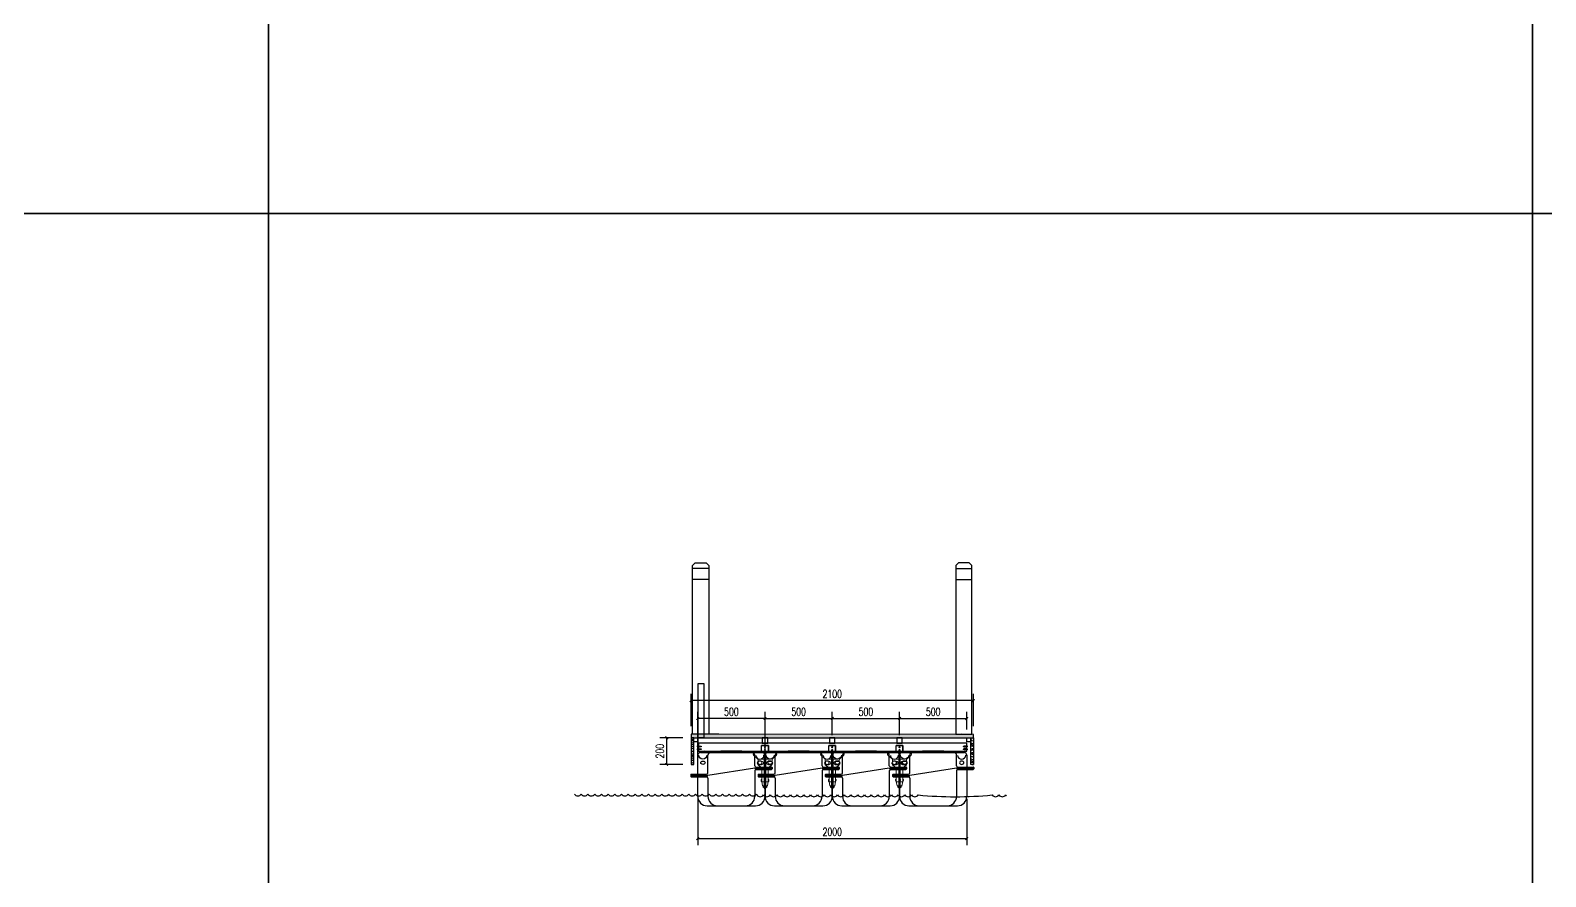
# Model space of a CAD drawing. Header units: millimetres. Extents: x -1822632 to -1305911, y 1206448 to 1536160.
# Drawn here: x -1796792 to -1785528, y 1233734 to 1240021 of the extents above; entities that cross this region are included whole.
import ezdxf

# ---------------------------------------------------------------- set-up
doc = ezdxf.new("R2010")
doc.units = ezdxf.units.MM
doc.header["$LTSCALE"] = 1000
doc.layers.get('0').update_dxf_attribs({"linetype": 'CONTINUOUS'})
doc.layers.get('DEFPOINTS').update_dxf_attribs({"linetype": 'CONTINUOUS'})
for name, color, linetype in [('FT', 252, 'CONTINUOUS'), ('PUB_DIM', 3, 'CONTINUOUS'), ('W- bollard系船栓', 4, 'CONTINUOUS'), ('塑木板', 32, 'CONTINUOUS'), ('木板', 42, 'CONTINUOUS'), ('栏杆', 16, 'CONTINUOUS'), ('短销钉', 253, 'CONTINUOUS'), ('螺栓', 146, 'CONTINUOUS'), ('钢架', 90, 'CONTINUOUS')]:
    doc.layers.add(name, color=color, linetype=linetype)
doc.styles.add('_TCH_DIM_T3', font='SIMPLEX', dxfattribs={"width": 0.705882, "bigfont": 'GBCBIG'})
doc.dimstyles.new('_T&20', dxfattribs={"dimtxt": 59.5, "dimasz": 20, "dimexe": 50, "dimexo": 60, "dimgap": 20, "dimtad": 1, "dimdec": 0, "dimzin": 0, "dimdsep": 46, "dimtxsty": '_TCH_DIM_T3', "dimblk": 'ARCHTICK', "dimcen": 0.09, "dimclrt": 7, "dimazin": 2, "dimtfac": 1, "dimtdec": 0, "dimtix": 1, "dimtmove": 2, "dimatfit": 3, "dimfxl": 1, "dimtolj": 1, "dimtzin": 0, "dimarcsym": 0})

# ---------------------------------------------------------------- blocks, each defined once
blk = doc.blocks.new('blhft')
at = {"layer": 'FT'}
for p, q in [((-250, 234), (-250, 375)), ((-230, 395), (230, 395)), ((-208, 397), (208, 397)), ((-208, 397), (-208, 395)), ((-174, 244), (-174, 375)), ((174, 298), (174, 375)), ((208, 397), (208, 395)), ((250, 375), (250, 288)), ((-302, 226), (-174, 226)), ((-298, 234), (-184, 234)), ((174, 280), (-174, 226)), ((174, 280), (302, 280)), ((174, 260), (174, 70)), ((184, 288), (298, 288)), ((184, 270), (298, 270)), ((250, 270), (250, 70)), ((-298, 216), (-184, 216)), ((-250, 70), (-250, 216)), ((-174, 206), (-174, 70)), ((-180, 0), (180, 0))]:
    blk.add_line(p, q, dxfattribs=at)
at = {"layer": 'FT', "ltscale": 0.5}
for p, q in [((-302, 230), (-302, 220)), ((302, 284), (302, 274))]:
    blk.add_line(p, q, dxfattribs=at)
at = {"layer": 'FT'}
for centre, radius, start, end in [((-230, 375), 20, 90, 180), ((0, -1768), 2175, 84.5043, 95.4957), ((-154, 375), 20, 90, 180), ((154, 375), 20, 0, 90), ((230, 375), 20, 0, 90), ((-184, 244), 10, 270, 0), ((184, 298), 10, 180, 270), ((184, 260), 10, 90, 180), ((298, 274), 4, 270, 0), ((-298, 220), 4, 180, 270), ((-184, 206), 10, 0, 90), ((-180, 70), 70, 180, 270), ((-104, 70), 70, 180, 270), ((104, 70), 70, 270, 0), ((180, 70), 70, 270, 0)]:
    blk.add_arc(centre, radius, start, end, dxfattribs=at)
at = {"layer": 'FT', "ltscale": 0.5}
for centre, start, end in [((-298, 230), 90, 180), ((298, 284), 0, 90)]:
    blk.add_arc(centre, 4, start, end, dxfattribs=at)
at = {"layer": 'FT', "extrusion": (0, 0, -1)}
blk.add_ellipse((-212, 375), major_axis=(-30.4, 0), ratio=0.921809, start_param=3.141593, end_param=6.283185, dxfattribs=at)
at = {"layer": 'FT'}
blk.add_ellipse((212, 375), major_axis=(30.4, 0.1), ratio=0.921809, start_param=3.141593, end_param=6.283185, dxfattribs=at)
blk.add_ellipse((-212, 320), major_axis=(-16, 0), ratio=0.75, dxfattribs=at)
at = {"layer": 'FT', "extrusion": (0, 0, -1)}
blk.add_ellipse((212, 320), major_axis=(16, 0), ratio=0.75, dxfattribs=at)
blk = doc.blocks.new('dxd')
at = {"layer": '短销钉', "lineweight": 13}
for p, q in [((-86, 227), (-56, 200)), ((-79, 244), (79, 244)), ((-78, 244), (-78, 246)), ((-78, 246), (78, 246)), ((86, 227), (56, 200)), ((78, 244), (78, 246)), ((-52, 180), (-52, 193)), ((-49, 153), (-28, 136)), ((-43, 197), (42, 197)), ((-24, 30), (-24, 128)), ((-19, 133), (19, 133)), ((24, 30), (24, 128)), ((49, 153), (28, 136)), ((52, 180), (52, 193)), ((-29, 39), (-29, 45)), ((-26, 48), (-24, 48)), ((-24, 30), (24, 30)), ((-24, 30), (-18, 2)), ((-16, 0), (16, 0)), ((-6, 39), (-6, 44)), ((6, 39), (6, 44)), ((24, 30), (18, 2)), ((26, 48), (24, 48)), ((29, 39), (29, 45))]:
    blk.add_line(p, q, dxfattribs=at)
at = {"layer": '短销钉', "lineweight": 13, "ltscale": 0.1}
for p, q in [((-18, 2), (-18, 0)), ((-18, 0), (-16, 0)), ((16, 0), (18, 0)), ((18, 2), (18, 0))]:
    blk.add_line(p, q, dxfattribs=at)
at = {"layer": '短销钉', "lineweight": 13}
for centre, radius, start, end in [((-79, 234), 10, 90, 228.0009), ((0, -1254), 1503, 87.0435, 92.9565), ((79, 234), 10, 311.9991, 90), ((-44, 170), 13.5, 126.5657, 231), ((-62, 193), 10, 0, 48.0009), ((-35, 154), 31.4, 56.4166, 122.8531), ((-43, 161), 10, 184.1479, 231), ((-34, 186), 31.4, 236.1381, 303.5569), ((-34, 128), 10, 0, 51), ((-25, 170), 13.5, 308.3696, 51.9011), ((25, 170), 13.5, 128.0989, 231.6304), ((35, 155), 31.3, 57.1287, 123.6019), ((34, 186), 31.4, 236.4385, 303.8665), ((34, 128), 10, 129, 180), ((42, 161), 10, 309, 355.8521), ((62, 193), 10, 131.9991, 180), ((44, 170), 13.5, 309, 53.4343), ((-26, 45), 3, 90, 180), ((-16, 2), 2.5, 191.3099, 270), ((-3, 44), 3, 115.3769, 180), ((0, 38), 10, 64.6231, 115.3769), ((3, 44), 3, 0, 64.6231), ((16, 2), 2.5, 270, 348.6901), ((26, 45), 3, 0, 90)]:
    blk.add_arc(centre, radius, start, end, dxfattribs=at)
for centre, major_axis, start_param, end_param in [((-23, 39), (0, -9), 4.712389, 6.115737), ((0, 39), (0, 9), 1.570796, 4.712389)]:
    blk.add_ellipse(centre, major_axis=major_axis, ratio=0.666667, start_param=start_param, end_param=end_param, dxfattribs=at)
at = {"layer": '短销钉', "lineweight": 13, "extrusion": (0, 0, -1)}
blk.add_ellipse((23, 39), major_axis=(0, -9), ratio=0.666667, start_param=4.712389, end_param=6.115737, dxfattribs=at)
blk = doc.blocks.new('*U80')
at = {"color": 5}
for p, q in [((2, -1), (-2, -2)), ((2, -1), (-2, -2)), ((-2, -23), (-2, -1)), ((-2, -1), (2, -1)), ((2, -3), (-2, -4)), ((2, -3), (-2, -4)), ((2, -5), (-2, -6)), ((2, -5), (-2, -6)), ((2, -7), (-2, -8)), ((2, -7), (-2, -8)), ((2, -9), (-2, -10)), ((2, -9), (-2, -10)), ((2, -9), (-2, -10)), ((2, -9), (-2, -10)), ((2, -11), (-2, -12)), ((2, -11), (-2, -12)), ((2, -11), (-2, -12)), ((2, -11), (-2, -12)), ((2, -13), (-2, -14)), ((2, -13), (-2, -14)), ((2, -16), (-2, -17)), ((2, -16), (-2, -17)), ((2, -18), (-2, -19)), ((2, -18), (-2, -19)), ((2, -18), (-2, -19)), ((2, -18), (-2, -19)), ((2, -20), (-2, -21)), ((2, -20), (-2, -21)), ((2, -20), (-2, -21)), ((2, -20), (-2, -21)), ((2, -22), (-2, -23)), ((2, -22), (-2, -23)), ((2, -22), (-2, -23)), ((0, -30), (-2, -23)), ((2, -24), (-2, -25)), ((2, -27), (-1, -27)), ((1, -29), (-1, -29)), ((2, -23), (0, -30)), ((2, -1), (2, -23))]:
    blk.add_line(p, q, dxfattribs=at)
blk.add_lwpolyline([(-3, 0), (-2, -1), (2, -1), (3, 0)], close=True, dxfattribs=at)
blk = doc.blocks.new('*U81')
at = {"color": 5}
for p, q in [((2, -1), (-2, -2)), ((2, -1), (-2, -2)), ((-2, -23), (-2, -1)), ((-2, -1), (2, -1)), ((2, -3), (-2, -4)), ((2, -3), (-2, -4)), ((2, -5), (-2, -6)), ((2, -5), (-2, -6)), ((2, -7), (-2, -8)), ((2, -7), (-2, -8)), ((2, -9), (-2, -10)), ((2, -9), (-2, -10)), ((2, -9), (-2, -10)), ((2, -9), (-2, -10)), ((2, -11), (-2, -12)), ((2, -11), (-2, -12)), ((2, -11), (-2, -12)), ((2, -11), (-2, -12)), ((2, -13), (-2, -14)), ((2, -13), (-2, -14)), ((2, -16), (-2, -17)), ((2, -16), (-2, -17)), ((2, -18), (-2, -19)), ((2, -18), (-2, -19)), ((2, -18), (-2, -19)), ((2, -18), (-2, -19)), ((2, -20), (-2, -21)), ((2, -20), (-2, -21)), ((2, -20), (-2, -21)), ((2, -20), (-2, -21)), ((2, -22), (-2, -23)), ((2, -22), (-2, -23)), ((2, -22), (-2, -23)), ((0, -30), (-2, -23)), ((2, -24), (-2, -25)), ((2, -27), (-1, -27)), ((1, -29), (-1, -29)), ((2, -23), (0, -30)), ((2, -1), (2, -23))]:
    blk.add_line(p, q, dxfattribs=at)
blk.add_lwpolyline([(-3, 0), (-2, -1), (2, -1), (3, 0)], close=True, dxfattribs=at)
blk = doc.blocks.new('短销固定件正视面')
at = {"layer": '塑木板', "color": 156}
blk.add_lwpolyline([(2149439, 351499), (2149442, 351499), (2149489, 351499), (2149489, 351452), (2149489, 351449), (2149439, 351449)], close=True, dxfattribs=at)
at = {"layer": '塑木板', "color": 5}
blk.add_lwpolyline([(2149489, 351449), (2149489, 351499), (2149439, 351499)], dxfattribs=at)
at = {"layer": '螺栓', "color": 156}
blk.add_lwpolyline([(2149458, 351449), (2149458, 351182), (2149470, 351182), (2149470, 351449)], dxfattribs=at)
for points in [[(2149454, 351197), (2149475, 351197), (2149475, 351187), (2149454, 351187)], [(2149455, 351199), (2149473, 351199), (2149473, 351197), (2149455, 351197)], [(2149459, 351197), (2149470, 351197), (2149470, 351187), (2149459, 351187)]]:
    blk.add_lwpolyline(points, close=True, dxfattribs=at)
blk = doc.blocks.new('自攻丝正面')
at = {"layer": '塑木板', "color": 0}
blk.add_lwpolyline([(2150143, 351487), (2150143, 351488), (2150142, 351488), (2150142, 351487), (2150140, 351487), (2150140, 351486), (2150142, 351486), (2150142, 351484), (2150143, 351484), (2150143, 351486), (2150144, 351486), (2150144, 351487)], close=True, dxfattribs=at)
blk.add_circle((2150142, 351486), 3.25, dxfattribs=at)
blk = doc.blocks.new('*U82')
at = {"color": 5}
for p, q in [((2, -1), (-2, -2)), ((2, -1), (-2, -2)), ((-2, -23), (-2, -1)), ((-2, -1), (2, -1)), ((2, -3), (-2, -4)), ((2, -3), (-2, -4)), ((2, -5), (-2, -6)), ((2, -5), (-2, -6)), ((2, -7), (-2, -8)), ((2, -7), (-2, -8)), ((2, -9), (-2, -10)), ((2, -9), (-2, -10)), ((2, -9), (-2, -10)), ((2, -9), (-2, -10)), ((2, -11), (-2, -12)), ((2, -11), (-2, -12)), ((2, -11), (-2, -12)), ((2, -11), (-2, -12)), ((2, -13), (-2, -14)), ((2, -13), (-2, -14)), ((2, -16), (-2, -17)), ((2, -16), (-2, -17)), ((2, -18), (-2, -19)), ((2, -18), (-2, -19)), ((2, -18), (-2, -19)), ((2, -18), (-2, -19)), ((2, -20), (-2, -21)), ((2, -20), (-2, -21)), ((2, -20), (-2, -21)), ((2, -20), (-2, -21)), ((2, -22), (-2, -23)), ((2, -22), (-2, -23)), ((2, -22), (-2, -23)), ((0, -30), (-2, -23)), ((2, -24), (-2, -25)), ((2, -27), (-1, -27)), ((1, -29), (-1, -29)), ((2, -23), (0, -30)), ((2, -1), (2, -23))]:
    blk.add_line(p, q, dxfattribs=at)
blk.add_lwpolyline([(-3, 0), (-2, -1), (2, -1), (3, 0)], close=True, dxfattribs=at)
blk = doc.blocks.new('*U83')
at = {"color": 5}
for p, q in [((2, -1), (-2, -2)), ((2, -1), (-2, -2)), ((-2, -23), (-2, -1)), ((-2, -1), (2, -1)), ((2, -3), (-2, -4)), ((2, -3), (-2, -4)), ((2, -5), (-2, -6)), ((2, -5), (-2, -6)), ((2, -7), (-2, -8)), ((2, -7), (-2, -8)), ((2, -9), (-2, -10)), ((2, -9), (-2, -10)), ((2, -9), (-2, -10)), ((2, -9), (-2, -10)), ((2, -11), (-2, -12)), ((2, -11), (-2, -12)), ((2, -11), (-2, -12)), ((2, -11), (-2, -12)), ((2, -13), (-2, -14)), ((2, -13), (-2, -14)), ((2, -16), (-2, -17)), ((2, -16), (-2, -17)), ((2, -18), (-2, -19)), ((2, -18), (-2, -19)), ((2, -18), (-2, -19)), ((2, -18), (-2, -19)), ((2, -20), (-2, -21)), ((2, -20), (-2, -21)), ((2, -20), (-2, -21)), ((2, -20), (-2, -21)), ((2, -22), (-2, -23)), ((2, -22), (-2, -23)), ((2, -22), (-2, -23)), ((0, -30), (-2, -23)), ((2, -24), (-2, -25)), ((2, -27), (-1, -27)), ((1, -29), (-1, -29)), ((2, -23), (0, -30)), ((2, -1), (2, -23))]:
    blk.add_line(p, q, dxfattribs=at)
blk.add_lwpolyline([(-3, 0), (-2, -1), (2, -1), (3, 0)], close=True, dxfattribs=at)
blk = doc.blocks.new('_ARCHTICK')
at = {"color": 0, "linetype": 'ByBlock', "const_width": 0.4}
blk.add_lwpolyline([(-0.5, -0.5), (0.5, 0.5)], dxfattribs=at)
blk = doc.blocks.new('*D84')
at = {"layer": 'DEFPOINTS', "color": 0, "transparency": 16777216}
for p in [(-1790831, 1234909), (-1791331, 1234766), (-1790831, 1234766)]:
    blk.add_point(p, dxfattribs=at)
at = {"layer": 'PUB_DIM', "color": 0, "lineweight": -2, "transparency": 16777216}
for p, q in [((-1791331, 1234826), (-1791331, 1234959)), ((-1791331, 1234909), (-1790831, 1234909)), ((-1790831, 1234826), (-1790831, 1234959))]:
    blk.add_line(p, q, dxfattribs=at)
at = {"layer": 'PUB_DIM', "color": 0, "lineweight": -2, "transparency": 16777216, "xscale": 20, "yscale": 20, "zscale": 20, "rotation": 180}
blk.add_blockref('_ARCHTICK', (-1791331, 1234909), dxfattribs=at)
at = {"layer": 'PUB_DIM', "color": 0, "lineweight": -2, "transparency": 16777216, "xscale": 20, "yscale": 20, "zscale": 20}
blk.add_blockref('_ARCHTICK', (-1790831, 1234909), dxfattribs=at)
at = {"layer": 'PUB_DIM', "color": 7, "transparency": 16777216, "insert": (-1791081, 1234959), "char_height": 59.5, "attachment_point": 5, "style": '_TCH_DIM_T3'}
blk.add_mtext('\\A1;500', dxfattribs=at)
blk = doc.blocks.new('*D85')
at = {"layer": 'DEFPOINTS', "color": 0, "transparency": 16777216}
for p in [(-1790331, 1234909), (-1790831, 1234766), (-1790331, 1234766)]:
    blk.add_point(p, dxfattribs=at)
at = {"layer": 'PUB_DIM', "color": 0, "lineweight": -2, "transparency": 16777216}
for p, q in [((-1790831, 1234826), (-1790831, 1234959)), ((-1790831, 1234909), (-1790331, 1234909)), ((-1790331, 1234826), (-1790331, 1234959))]:
    blk.add_line(p, q, dxfattribs=at)
at = {"layer": 'PUB_DIM', "color": 0, "lineweight": -2, "transparency": 16777216, "xscale": 20, "yscale": 20, "zscale": 20, "rotation": 180}
blk.add_blockref('_ARCHTICK', (-1790831, 1234909), dxfattribs=at)
at = {"layer": 'PUB_DIM', "color": 0, "lineweight": -2, "transparency": 16777216, "xscale": 20, "yscale": 20, "zscale": 20}
blk.add_blockref('_ARCHTICK', (-1790331, 1234909), dxfattribs=at)
at = {"layer": 'PUB_DIM', "color": 7, "transparency": 16777216, "insert": (-1790581, 1234959), "char_height": 59.5, "attachment_point": 5, "style": '_TCH_DIM_T3'}
blk.add_mtext('\\A1;500', dxfattribs=at)
blk = doc.blocks.new('*D86')
at = {"layer": 'DEFPOINTS', "color": 0, "transparency": 16777216}
for p in [(-1789831, 1234909), (-1790331, 1234766), (-1789831, 1234766)]:
    blk.add_point(p, dxfattribs=at)
at = {"layer": 'PUB_DIM', "color": 0, "lineweight": -2, "transparency": 16777216}
for p, q in [((-1790331, 1234826), (-1790331, 1234959)), ((-1790331, 1234909), (-1789831, 1234909)), ((-1789831, 1234826), (-1789831, 1234959))]:
    blk.add_line(p, q, dxfattribs=at)
at = {"layer": 'PUB_DIM', "color": 0, "lineweight": -2, "transparency": 16777216, "xscale": 20, "yscale": 20, "zscale": 20, "rotation": 180}
blk.add_blockref('_ARCHTICK', (-1790331, 1234909), dxfattribs=at)
at = {"layer": 'PUB_DIM', "color": 0, "lineweight": -2, "transparency": 16777216, "xscale": 20, "yscale": 20, "zscale": 20}
blk.add_blockref('_ARCHTICK', (-1789831, 1234909), dxfattribs=at)
at = {"layer": 'PUB_DIM', "color": 7, "transparency": 16777216, "insert": (-1790081, 1234959), "char_height": 59.5, "attachment_point": 5, "style": '_TCH_DIM_T3'}
blk.add_mtext('\\A1;500', dxfattribs=at)
blk = doc.blocks.new('*D87')
at = {"layer": 'DEFPOINTS', "color": 0, "transparency": 16777216}
for p in [(-1791831, 1234371), (-1789831, 1234371), (-1789831, 1234017)]:
    blk.add_point(p, dxfattribs=at)
at = {"layer": 'PUB_DIM', "color": 0, "lineweight": -2, "transparency": 16777216}
for p, q in [((-1791831, 1234311), (-1791831, 1233967)), ((-1789831, 1234311), (-1789831, 1233967)), ((-1791831, 1234017), (-1789831, 1234017))]:
    blk.add_line(p, q, dxfattribs=at)
at = {"layer": 'PUB_DIM', "color": 0, "lineweight": -2, "transparency": 16777216, "xscale": 20, "yscale": 20, "zscale": 20, "rotation": 180}
blk.add_blockref('_ARCHTICK', (-1791831, 1234017), dxfattribs=at)
at = {"layer": 'PUB_DIM', "color": 0, "lineweight": -2, "transparency": 16777216, "xscale": 20, "yscale": 20, "zscale": 20}
blk.add_blockref('_ARCHTICK', (-1789831, 1234017), dxfattribs=at)
at = {"layer": 'PUB_DIM', "color": 7, "transparency": 16777216, "insert": (-1790831, 1234067), "char_height": 59.5, "attachment_point": 5, "style": '_TCH_DIM_T3'}
blk.add_mtext('\\A1;2000', dxfattribs=at)
blk = doc.blocks.new('*D90')
at = {"layer": 'DEFPOINTS', "color": 0, "transparency": 16777216}
for p in [(-1791881, 1235042), (-1791881, 1234791), (-1789781, 1234791)]:
    blk.add_point(p, dxfattribs=at)
at = {"layer": 'PUB_DIM', "color": 0, "lineweight": -2, "transparency": 16777216}
for p, q in [((-1791881, 1234851), (-1791881, 1235092)), ((-1789781, 1234851), (-1789781, 1235092)), ((-1789781, 1235042), (-1791881, 1235042))]:
    blk.add_line(p, q, dxfattribs=at)
at = {"layer": 'PUB_DIM', "color": 0, "lineweight": -2, "transparency": 16777216, "xscale": 20, "yscale": 20, "zscale": 20, "rotation": 180}
blk.add_blockref('_ARCHTICK', (-1791881, 1235042), dxfattribs=at)
at = {"layer": 'PUB_DIM', "color": 0, "lineweight": -2, "transparency": 16777216, "xscale": 20, "yscale": 20, "zscale": 20}
blk.add_blockref('_ARCHTICK', (-1789781, 1235042), dxfattribs=at)
at = {"layer": 'PUB_DIM', "color": 7, "transparency": 16777216, "insert": (-1790831, 1235092), "char_height": 59.5, "attachment_point": 5, "style": '_TCH_DIM_T3'}
blk.add_mtext('\\A1;2100', dxfattribs=at)
blk = doc.blocks.new('*D88')
at = {"layer": 'DEFPOINTS', "color": 0, "transparency": 16777216}
for p in [(-1790331, 1234909), (-1790831, 1234726), (-1790331, 1234726)]:
    blk.add_point(p, dxfattribs=at)
at = {"layer": 'PUB_DIM', "color": 0, "lineweight": -2, "transparency": 16777216}
for p, q in [((-1790831, 1234786), (-1790831, 1234959)), ((-1790831, 1234909), (-1790331, 1234909)), ((-1790331, 1234786), (-1790331, 1234959))]:
    blk.add_line(p, q, dxfattribs=at)
at = {"layer": 'PUB_DIM', "color": 0, "lineweight": -2, "transparency": 16777216, "xscale": 20, "yscale": 20, "zscale": 20, "rotation": 180}
blk.add_blockref('_ARCHTICK', (-1790831, 1234909), dxfattribs=at)
at = {"layer": 'PUB_DIM', "color": 0, "lineweight": -2, "transparency": 16777216, "xscale": 20, "yscale": 20, "zscale": 20}
blk.add_blockref('_ARCHTICK', (-1790331, 1234909), dxfattribs=at)
at = {"layer": 'PUB_DIM', "color": 7, "transparency": 16777216, "insert": (-1790581, 1234959), "char_height": 59.5, "attachment_point": 5, "style": '_TCH_DIM_T3'}
blk.add_mtext('\\A1;500', dxfattribs=at)
blk = doc.blocks.new('*D89')
at = {"layer": 'DEFPOINTS', "color": 0, "transparency": 16777216}
for p in [(-1791831, 1234909), (-1791831, 1234331), (-1791331, 1234329)]:
    blk.add_point(p, dxfattribs=at)
at = {"layer": 'PUB_DIM', "color": 0, "lineweight": -2, "transparency": 16777216}
for p, q in [((-1791831, 1234391), (-1791831, 1234959)), ((-1791331, 1234909), (-1791831, 1234909)), ((-1791331, 1234389), (-1791331, 1234959))]:
    blk.add_line(p, q, dxfattribs=at)
at = {"layer": 'PUB_DIM', "color": 0, "lineweight": -2, "transparency": 16777216, "xscale": 20, "yscale": 20, "zscale": 20, "rotation": 180}
blk.add_blockref('_ARCHTICK', (-1791831, 1234909), dxfattribs=at)
at = {"layer": 'PUB_DIM', "color": 0, "lineweight": -2, "transparency": 16777216, "xscale": 20, "yscale": 20, "zscale": 20}
blk.add_blockref('_ARCHTICK', (-1791331, 1234909), dxfattribs=at)
at = {"layer": 'PUB_DIM', "color": 7, "transparency": 16777216, "insert": (-1791581, 1234959), "char_height": 59.5, "attachment_point": 5, "style": '_TCH_DIM_T3'}
blk.add_mtext('\\A1;500', dxfattribs=at)
blk = doc.blocks.new('*D91')
at = {"layer": 'DEFPOINTS', "color": 0, "transparency": 16777216}
for p in [(-1792062, 1234766), (-1791881, 1234766), (-1791881, 1234567)]:
    blk.add_point(p, dxfattribs=at)
at = {"layer": 'PUB_DIM', "color": 0, "lineweight": -2, "transparency": 16777216}
for p, q in [((-1791941, 1234766), (-1792112, 1234766)), ((-1792062, 1234567), (-1792062, 1234766)), ((-1791941, 1234567), (-1792112, 1234567))]:
    blk.add_line(p, q, dxfattribs=at)
at = {"layer": 'PUB_DIM', "color": 0, "lineweight": -2, "transparency": 16777216, "xscale": 20, "yscale": 20, "zscale": 20}
for p, rotation in [((-1792062, 1234766), 90), ((-1792062, 1234567), 270)]:
    blk.add_blockref('_ARCHTICK', p, dxfattribs=dict(at, rotation=rotation))
at = {"layer": 'PUB_DIM', "color": 7, "transparency": 16777216, "insert": (-1792112, 1234666), "char_height": 59.5, "attachment_point": 5, "rotation": 90, "style": '_TCH_DIM_T3'}
blk.add_mtext('\\A1;200', dxfattribs=at)

msp = doc.modelspace()

# ---------------------------------------------------------------- hatches: boundary and pattern name
at = {"layer": '塑木板'}
h = msp.add_hatch(color=5, dxfattribs=at)
h.dxf.hatch_style = 1
h.paths.add_polyline_path([(-1791334.269, 1234695.413, 1), (-1791327.769, 1234695.413, 1)])
h.paths.add_polyline_path([(-1791328.73, 1234695.913), (-1791328.73, 1234694.913), (-1791330.519, 1234694.913), (-1791330.519, 1234693.124), (-1791331.519, 1234693.124), (-1791331.519, 1234694.913), (-1791333.309, 1234694.913), (-1791333.309, 1234695.913), (-1791331.519, 1234695.913), (-1791331.519, 1234697.702), (-1791330.519, 1234697.702), (-1791330.519, 1234695.913)], flags=16)
h = msp.add_hatch(color=5, dxfattribs=at)
h.dxf.hatch_style = 1
h.paths.add_polyline_path([(-1791328.73, 1234675.091), (-1791330.519, 1234675.091), (-1791330.519, 1234676.881), (-1791331.519, 1234676.881), (-1791331.519, 1234675.091), (-1791333.309, 1234675.091), (-1791333.309, 1234674.091), (-1791331.519, 1234674.091), (-1791331.519, 1234672.302), (-1791330.519, 1234672.302), (-1791330.519, 1234674.091), (-1791328.73, 1234674.091)], flags=16)
h.paths.add_polyline_path([(-1791334.269, 1234674.591, 1), (-1791327.769, 1234674.591, 1)])
h = msp.add_hatch(color=5, dxfattribs=at)
h.dxf.hatch_style = 1
h.paths.add_polyline_path([(-1790834.269, 1234695.413, 1), (-1790827.769, 1234695.413, 1)])
h.paths.add_polyline_path([(-1790828.73, 1234695.913), (-1790828.73, 1234694.913), (-1790830.519, 1234694.913), (-1790830.519, 1234693.124), (-1790831.519, 1234693.124), (-1790831.519, 1234694.913), (-1790833.309, 1234694.913), (-1790833.309, 1234695.913), (-1790831.519, 1234695.913), (-1790831.519, 1234697.702), (-1790830.519, 1234697.702), (-1790830.519, 1234695.913)], flags=16)
h = msp.add_hatch(color=5, dxfattribs=at)
h.dxf.hatch_style = 1
h.paths.add_polyline_path([(-1790828.73, 1234675.091), (-1790830.519, 1234675.091), (-1790830.519, 1234676.881), (-1790831.519, 1234676.881), (-1790831.519, 1234675.091), (-1790833.309, 1234675.091), (-1790833.309, 1234674.091), (-1790831.519, 1234674.091), (-1790831.519, 1234672.302), (-1790830.519, 1234672.302), (-1790830.519, 1234674.091), (-1790828.73, 1234674.091)], flags=16)
h.paths.add_polyline_path([(-1790834.269, 1234674.591, 1), (-1790827.769, 1234674.591, 1)])
h = msp.add_hatch(color=5, dxfattribs=at)
h.dxf.hatch_style = 1
h.paths.add_polyline_path([(-1790334.269, 1234695.413, 1), (-1790327.769, 1234695.413, 1)])
h.paths.add_polyline_path([(-1790328.73, 1234695.913), (-1790328.73, 1234694.913), (-1790330.519, 1234694.913), (-1790330.519, 1234693.124), (-1790331.519, 1234693.124), (-1790331.519, 1234694.913), (-1790333.309, 1234694.913), (-1790333.309, 1234695.913), (-1790331.519, 1234695.913), (-1790331.519, 1234697.702), (-1790330.519, 1234697.702), (-1790330.519, 1234695.913)], flags=16)
h = msp.add_hatch(color=5, dxfattribs=at)
h.dxf.hatch_style = 1
h.paths.add_polyline_path([(-1790328.73, 1234675.091), (-1790330.519, 1234675.091), (-1790330.519, 1234676.881), (-1790331.519, 1234676.881), (-1790331.519, 1234675.091), (-1790333.309, 1234675.091), (-1790333.309, 1234674.091), (-1790331.519, 1234674.091), (-1790331.519, 1234672.302), (-1790330.519, 1234672.302), (-1790330.519, 1234674.091), (-1790328.73, 1234674.091)], flags=16)
h.paths.add_polyline_path([(-1790334.269, 1234674.591, 1), (-1790327.769, 1234674.591, 1)])
at = {"layer": '木板'}
h = msp.add_hatch(dxfattribs=at)
h.set_pattern_fill('木纹01', color=256, scale=30)
h.set_pattern_definition([(0, (-3916169.79, 698020.37), (120, 120), [6, -114]), (0, (-3916253.79, 698032.37), (120, 120), [12, -108]), (0, (-3916175.79, 698038.37), (120, 120), [6, -114]), (0, (-3916247.79, 698050.37), (120, 120), [6, -114]), (0, (-3916175.79, 698056.37), (120, 120), [6, -114]), (0, (-3916241.79, 698062.37), (120, 120), [6, -114]), (0, (-3916175.79, 698068.37), (120, 120), [6, -114]), (0, (-3916241.79, 698080.37), (120, 120), [6, -66, 6, -42]), (0, (-3916241.79, 698092.37), (120, 120), [12, -60, 6, -42]), (0, (-3916247.79, 698110.37), (120, 120), [6, -18, 6, -48, 6, -36]), (0, (-3916253.79, 698122.37), (120, 120), [6, -24, 12, -78]), (0, (-3916175.79, 698128.37), (120, 120), [6, -114]), (0, (-3916253.79, 698134.37), (120, 120), [6, -30, 6, -78]), (45, (-3916265.79, 698020.37), (1e-14, 120), [16.97052, -152.7351074]), (45, (-3916163.79, 698020.37), (1e-14, 120), [33.941124, -135.7645034]), (45, (-3916163.79, 698080.37), (1e-14, 120), [8.4852, -161.2204274]), (45, (-3916265.79, 698092.37), (1e-14, 120), [25.45584, -144.2497874]), (45, (-3916163.79, 698092.37), (1e-14, 120), [42.426408, -127.2792194]), (45, (-3916163.79, 698110.37), (1e-14, 120), [25.45584, -144.2497874]), (315, (-3916187.79, 698122.37), (120, -3e-14), [8.4852, -161.2204274]), (315, (-3916229.79, 698026.37), (120, -3e-14), [16.97052, -152.7351074]), (315, (-3916223.79, 698074.37), (120, -3e-14), [16.97052, -152.7351074]), (315, (-3916187.79, 698050.37), (120, -3e-14), [16.97052, -152.7351074]), (315, (-3916193.79, 698098.37), (120, -3e-14), [16.97052, -152.7351074]), (315, (-3916187.79, 698110.37), (120, -3e-14), [25.45584, -144.2497874]), (315, (-3916217.79, 698038.37), (120, -3e-14), [25.45584, -144.2497874]), (315, (-3916199.79, 698044.37), (120, -3e-14), [25.45584, -144.2497874]), (315, (-3916217.79, 698086.37), (120, -3e-14), [25.45584, -144.2497874]), (315, (-3916205.79, 698092.37), (120, -3e-14), [25.45584, -144.2497874]), (26.5650512, (-3916259.79, 698044.37), (120, 5e-08), [13.416407, -254.9117496]), (26.5650512, (-3916169.79, 698038.37), (120, 5e-08), [53.665632, -214.662525]), (26.5650512, (-3916169.79, 698056.37), (120, 5e-08), [53.665632, -214.662525]), (26.5650512, (-3916169.79, 698068.37), (120, 5e-08), [53.66568, -80.4, 26.8332, -107.4292772]), (26.5650512, (-3916157.79, 698086.37), (120, 5e-08), [13.416407, -254.9117496]), (26.5650512, (-3916265.79, 698128.37), (120, 5e-08), [13.416407, -254.9117496]), (26.5650512, (-3916169.79, 698128.37), (120, 5e-08), [26.832816, -241.495341]), (333.4349488, (-3916199.79, 698020.37), (120, -5e-08), [26.832816, -241.495341]), (333.4349488, (-3916241.79, 698050.37), (120, -5e-08), [26.832816, -241.495341]), (333.4349488, (-3916241.79, 698032.37), (120, -5e-08), [13.416407, -254.911341]), (333.4349488, (-3916235.79, 698062.37), (120, -5e-08), [40.249224, -228.078933]), (333.4349488, (-3916211.79, 698062.37), (120, -5e-08), [26.832816, -241.495341]), (333.4349488, (-3916199.79, 698068.37), (120, -5e-08), [26.832816, -241.495341]), (333.4349488, (-3916235.79, 698080.37), (120, -5e-08), [13.416407, -254.911341]), (333.4349488, (-3916229.79, 698092.37), (120, -5e-08), [13.416407, -254.911341]), (333.4349488, (-3916181.79, 698116.37), (120, -5e-08), [13.416407, -254.911341]), (333.4349488, (-3916187.79, 698074.37), (120, -5e-08), [13.416407, -254.911341]), (333.4349488, (-3916241.79, 698110.37), (120, -5e-08), [40.249224, -228.078933]), (333.4349488, (-3916247.79, 698122.37), (120, -5e-08), [26.832816, -241.495341]), (333.4349488, (-3916181.79, 698086.37), (120, -5e-08), [13.416, -120.744, 13.416, -120.7521572]), (333.4349488, (-3916217.79, 698110.37), (120, -5e-08), [26.832816, -241.495341]), (333.4349488, (-3916211.79, 698122.37), (120, -5e-08), [26.832816, -241.495341]), (333.4349488, (-3916247.79, 698134.37), (120, -5e-08), [26.832816, -241.495341]), (333.4349488, (-3916211.79, 698134.37), (120, -5e-08), [26.832816, -241.495341])])
h.paths.add_polyline_path([(-1791860.941, 1234766.5), (-1791880.941, 1234766.5), (-1791880.941, 1234566.5), (-1791860.941, 1234566.5)])
h = msp.add_hatch(dxfattribs=at)
h.set_pattern_fill('木纹01', color=256, scale=30)
h.set_pattern_definition([(0, (-3917072.68, 698015.15), (120, 120), [6, -114]), (0, (-3917156.68, 698027.15), (120, 120), [12, -108]), (0, (-3917078.68, 698033.15), (120, 120), [6, -114]), (0, (-3917150.68, 698045.15), (120, 120), [6, -114]), (0, (-3917078.68, 698051.15), (120, 120), [6, -114]), (0, (-3917144.68, 698057.15), (120, 120), [6, -114]), (0, (-3917078.68, 698063.15), (120, 120), [6, -114]), (0, (-3917144.68, 698075.15), (120, 120), [6, -66, 6, -42]), (0, (-3917144.68, 698087.15), (120, 120), [12, -60, 6, -42]), (0, (-3917150.68, 698105.15), (120, 120), [6, -18, 6, -48, 6, -36]), (0, (-3917156.68, 698117.15), (120, 120), [6, -24, 12, -78]), (0, (-3917078.68, 698123.15), (120, 120), [6, -114]), (0, (-3917156.68, 698129.15), (120, 120), [6, -30, 6, -78]), (45, (-3917168.68, 698015.15), (1e-14, 120), [16.97052, -152.7351074]), (45, (-3917066.68, 698015.15), (1e-14, 120), [33.941124, -135.7645034]), (45, (-3917066.68, 698075.15), (1e-14, 120), [8.4852, -161.2204274]), (45, (-3917168.68, 698087.15), (1e-14, 120), [25.45584, -144.2497874]), (45, (-3917066.68, 698087.15), (1e-14, 120), [42.426408, -127.2792194]), (45, (-3917066.68, 698105.15), (1e-14, 120), [25.45584, -144.2497874]), (315, (-3917090.68, 698117.15), (120, -3e-14), [8.4852, -161.2204274]), (315, (-3917132.68, 698021.15), (120, -3e-14), [16.97052, -152.7351074]), (315, (-3917126.68, 698069.15), (120, -3e-14), [16.97052, -152.7351074]), (315, (-3917090.68, 698045.15), (120, -3e-14), [16.97052, -152.7351074]), (315, (-3917096.68, 698093.15), (120, -3e-14), [16.97052, -152.7351074]), (315, (-3917090.68, 698105.15), (120, -3e-14), [25.45584, -144.2497874]), (315, (-3917120.68, 698033.15), (120, -3e-14), [25.45584, -144.2497874]), (315, (-3917102.68, 698039.15), (120, -3e-14), [25.45584, -144.2497874]), (315, (-3917120.68, 698081.15), (120, -3e-14), [25.45584, -144.2497874]), (315, (-3917108.68, 698087.15), (120, -3e-14), [25.45584, -144.2497874]), (26.5650512, (-3917162.684, 698039.153), (120, 5e-08), [13.416407, -254.9117496]), (26.5650512, (-3917072.684, 698033.153), (120, 5e-08), [53.665632, -214.662525]), (26.5650512, (-3917072.684, 698051.153), (120, 5e-08), [53.665632, -214.662525]), (26.5650512, (-3917072.684, 698063.153), (120, 5e-08), [53.66568, -80.4, 26.8332, -107.4292772]), (26.5650512, (-3917060.684, 698081.153), (120, 5e-08), [13.416407, -254.9117496]), (26.5650512, (-3917168.684, 698123.153), (120, 5e-08), [13.416407, -254.9117496]), (26.5650512, (-3917072.684, 698123.153), (120, 5e-08), [26.832816, -241.495341]), (333.4349488, (-3917102.684, 698015.153), (120, -5e-08), [26.832816, -241.495341]), (333.4349488, (-3917144.684, 698045.153), (120, -5e-08), [26.832816, -241.495341]), (333.4349488, (-3917144.684, 698027.153), (120, -5e-08), [13.416407, -254.911341]), (333.4349488, (-3917138.684, 698057.153), (120, -5e-08), [40.249224, -228.078933]), (333.4349488, (-3917114.684, 698057.153), (120, -5e-08), [26.832816, -241.495341]), (333.4349488, (-3917102.684, 698063.153), (120, -5e-08), [26.832816, -241.495341]), (333.4349488, (-3917138.684, 698075.153), (120, -5e-08), [13.416407, -254.911341]), (333.4349488, (-3917132.684, 698087.153), (120, -5e-08), [13.416407, -254.911341]), (333.4349488, (-3917084.684, 698111.153), (120, -5e-08), [13.416407, -254.911341]), (333.4349488, (-3917090.684, 698069.153), (120, -5e-08), [13.416407, -254.911341]), (333.4349488, (-3917144.684, 698105.153), (120, -5e-08), [40.249224, -228.078933]), (333.4349488, (-3917150.684, 698117.153), (120, -5e-08), [26.832816, -241.495341]), (333.4349488, (-3917084.684, 698081.153), (120, -5e-08), [13.416, -120.744, 13.416, -120.7521572]), (333.4349488, (-3917120.684, 698105.153), (120, -5e-08), [26.832816, -241.495341]), (333.4349488, (-3917114.684, 698117.153), (120, -5e-08), [26.832816, -241.495341]), (333.4349488, (-3917150.684, 698129.153), (120, -5e-08), [26.832816, -241.495341]), (333.4349488, (-3917114.684, 698129.153), (120, -5e-08), [26.832816, -241.495341])])
h.paths.add_polyline_path([(-1789986.671, 1234791.299), (-1789986.671, 1234766.293), (-1789780.935, 1234766.29), (-1789780.935, 1234791.297)])
h.paths.add_polyline_path([(-1791794.935, 1234791.423), (-1791794.935, 1234766.423), (-1789986.671, 1234766.297), (-1789986.671, 1234791.297)])
h.paths.add_polyline_path([(-1791794.935, 1234766.427), (-1791794.935, 1234791.427), (-1791880.935, 1234791.43), (-1791880.935, 1234766.43)])
h = msp.add_hatch(dxfattribs=at)
h.set_pattern_fill('木纹01', color=256, scale=30)
h.set_pattern_definition([(0, (-3918159.78, 697975.16), (120, 120), [6, -114]), (0, (-3918243.78, 697987.16), (120, 120), [12, -108]), (0, (-3918165.78, 697993.16), (120, 120), [6, -114]), (0, (-3918237.78, 698005.16), (120, 120), [6, -114]), (0, (-3918165.78, 698011.16), (120, 120), [6, -114]), (0, (-3918231.78, 698017.16), (120, 120), [6, -114]), (0, (-3918165.78, 698023.16), (120, 120), [6, -114]), (0, (-3918231.78, 698035.16), (120, 120), [6, -66, 6, -42]), (0, (-3918231.78, 698047.16), (120, 120), [12, -60, 6, -42]), (0, (-3918237.78, 698065.16), (120, 120), [6, -18, 6, -48, 6, -36]), (0, (-3918243.78, 698077.16), (120, 120), [6, -24, 12, -78]), (0, (-3918165.78, 698083.16), (120, 120), [6, -114]), (0, (-3918243.78, 698089.16), (120, 120), [6, -30, 6, -78]), (45, (-3918255.78, 697975.16), (1e-14, 120), [16.97052, -152.7351074]), (45, (-3918153.78, 697975.16), (1e-14, 120), [33.941124, -135.7645034]), (45, (-3918153.78, 698035.16), (1e-14, 120), [8.4852, -161.2204274]), (45, (-3918255.78, 698047.16), (1e-14, 120), [25.45584, -144.2497874]), (45, (-3918153.78, 698047.16), (1e-14, 120), [42.426408, -127.2792194]), (45, (-3918153.78, 698065.16), (1e-14, 120), [25.45584, -144.2497874]), (315, (-3918177.78, 698077.16), (120, -3e-14), [8.4852, -161.2204274]), (315, (-3918219.78, 697981.16), (120, -3e-14), [16.97052, -152.7351074]), (315, (-3918213.78, 698029.16), (120, -3e-14), [16.97052, -152.7351074]), (315, (-3918177.78, 698005.16), (120, -3e-14), [16.97052, -152.7351074]), (315, (-3918183.78, 698053.16), (120, -3e-14), [16.97052, -152.7351074]), (315, (-3918177.78, 698065.16), (120, -3e-14), [25.45584, -144.2497874]), (315, (-3918207.78, 697993.16), (120, -3e-14), [25.45584, -144.2497874]), (315, (-3918189.78, 697999.16), (120, -3e-14), [25.45584, -144.2497874]), (315, (-3918207.78, 698041.16), (120, -3e-14), [25.45584, -144.2497874]), (315, (-3918195.78, 698047.16), (120, -3e-14), [25.45584, -144.2497874]), (26.5650512, (-3918249.784, 697999.156), (120, 5e-08), [13.416407, -254.9117496]), (26.5650512, (-3918159.784, 697993.156), (120, 5e-08), [53.665632, -214.662525]), (26.5650512, (-3918159.784, 698011.156), (120, 5e-08), [53.665632, -214.662525]), (26.5650512, (-3918159.784, 698023.156), (120, 5e-08), [53.66568, -80.4, 26.8332, -107.4292772]), (26.5650512, (-3918147.784, 698041.156), (120, 5e-08), [13.416407, -254.9117496]), (26.5650512, (-3918255.784, 698083.156), (120, 5e-08), [13.416407, -254.9117496]), (26.5650512, (-3918159.784, 698083.156), (120, 5e-08), [26.832816, -241.495341]), (333.4349488, (-3918189.784, 697975.156), (120, -5e-08), [26.832816, -241.495341]), (333.4349488, (-3918231.784, 698005.156), (120, -5e-08), [26.832816, -241.495341]), (333.4349488, (-3918231.784, 697987.156), (120, -5e-08), [13.416407, -254.911341]), (333.4349488, (-3918225.784, 698017.156), (120, -5e-08), [40.249224, -228.078933]), (333.4349488, (-3918201.784, 698017.156), (120, -5e-08), [26.832816, -241.495341]), (333.4349488, (-3918189.784, 698023.156), (120, -5e-08), [26.832816, -241.495341]), (333.4349488, (-3918225.784, 698035.156), (120, -5e-08), [13.416407, -254.911341]), (333.4349488, (-3918219.784, 698047.156), (120, -5e-08), [13.416407, -254.911341]), (333.4349488, (-3918171.784, 698071.156), (120, -5e-08), [13.416407, -254.911341]), (333.4349488, (-3918177.784, 698029.156), (120, -5e-08), [13.416407, -254.911341]), (333.4349488, (-3918231.784, 698065.156), (120, -5e-08), [40.249224, -228.078933]), (333.4349488, (-3918237.784, 698077.156), (120, -5e-08), [26.832816, -241.495341]), (333.4349488, (-3918171.784, 698041.156), (120, -5e-08), [13.416, -120.744, 13.416, -120.7521572]), (333.4349488, (-3918207.784, 698065.156), (120, -5e-08), [26.832816, -241.495341]), (333.4349488, (-3918201.784, 698077.156), (120, -5e-08), [26.832816, -241.495341]), (333.4349488, (-3918237.784, 698089.156), (120, -5e-08), [26.832816, -241.495341]), (333.4349488, (-3918201.784, 698089.156), (120, -5e-08), [26.832816, -241.495341])])
h.paths.add_polyline_path([(-1789800.935, 1234766.291), (-1789780.935, 1234766.291), (-1789780.935, 1234566.291), (-1789800.935, 1234566.291)])

# ---------------------------------------------------------------- linework, layer by layer
at = {"color": 4}
for points in [[(-1792747.179, 1234346.56, 0.52056705), (-1792697.179, 1234346.56, 0.52056705), (-1792647.179, 1234346.56, 0.52056705), (-1792597.179, 1234346.56, 0.52056705), (-1792547.179, 1234346.56, 0.52056705), (-1792497.179, 1234346.56, 0.52056705), (-1792447.179, 1234346.56, 0.52056705), (-1792397.179, 1234346.56, 0.52056705), (-1792347.179, 1234346.56, 0.52056705), (-1792297.179, 1234346.56, 0.52056705), (-1792247.179, 1234346.56, 0.52056705), (-1792197.179, 1234346.56, 0.52056705), (-1792147.179, 1234346.56, 0.52056705), (-1792097.179, 1234346.56, 0.52056705), (-1792047.179, 1234346.56, 0.52056705), (-1791997.179, 1234346.56, 0.52056705), (-1791947.179, 1234346.56, 0.52056705), (-1791897.179, 1234346.56, 0.52056705), (-1791847.179, 1234346.56, 0.52056705), (-1791797.179, 1234346.56, 0.52056705), (-1791747.179, 1234346.56, 0.52056705), (-1791697.179, 1234346.56, 0.52056705), (-1791647.179, 1234346.56, 0.52056705), (-1791597.179, 1234346.56, 0.52056705), (-1791547.179, 1234346.56, 0.52056705), (-1791497.179, 1234346.56, 0.52056705), (-1791447.179, 1234346.56, 0.52056705), (-1791397.179, 1234346.56, 0.064693676), (-1791391.875, 1234340.753, 0.064693676)], [(-1791391.875, 1234340.753, 0.52056705), (-1791341.875, 1234340.753, 0.52056705), (-1791291.875, 1234340.753, 0.52056705), (-1791241.875, 1234340.753, 0.52056705), (-1791191.875, 1234340.753, 0.52056705), (-1791141.875, 1234340.753, 0.52056705), (-1791091.875, 1234340.753, 0.52056705), (-1791041.875, 1234340.753, 0.52056705), (-1790991.875, 1234340.753, 0.52056705), (-1790941.875, 1234340.753, 0.52056705), (-1790891.875, 1234340.753, 0.52056705), (-1790841.875, 1234340.753, 0.52056705), (-1790791.875, 1234340.753, 0.52056705), (-1790741.875, 1234340.753, 0.52056705), (-1790691.875, 1234340.753, 0.52056705), (-1790641.875, 1234340.753, 0.52056705), (-1790591.875, 1234340.753, 0.52056705), (-1790541.875, 1234340.753, 0.52056705), (-1790491.875, 1234340.753, 0.52056705), (-1790441.875, 1234340.753, 0.52056705), (-1790391.875, 1234340.753, 0.52056705), (-1790341.875, 1234340.753, 0.52056705), (-1790291.875, 1234340.753, 0.52056705), (-1790241.875, 1234340.753, 0.52056705), (-1790191.875, 1234340.753, 0.047324277), (-1789641.875, 1234340.753, 0.52056705), (-1789591.875, 1234340.753, 0.52056705), (-1789541.875, 1234340.753, 0.064693676), (-1789536.572, 1234334.945, 0.064693676)]]:
    msp.add_lwpolyline(points, format="xyb", dxfattribs=at)
at = {"layer": 'PUB_DIM'}
for points in [[(-1791830.938, 1234767.309), (-1791782.938, 1234767.309), (-1791782.938, 1235167.309), (-1791830.938, 1235167.309)], [(-1791860.941, 1234766.428), (-1791830.935, 1234766.428), (-1791830.935, 1234736.428), (-1791860.941, 1234736.428)], [(-1789830.935, 1234766.292), (-1789800.935, 1234766.292), (-1789800.935, 1234736.292), (-1789830.935, 1234736.292)]]:
    msp.add_lwpolyline(points, close=True, dxfattribs=at)
at = {"layer": 'W- bollard系船栓'}
for points in [[(-1804419.544, 1246308.295), (-1795022.159, 1246308.295), (-1795022.159, 1238660.674), (-1804419.544, 1238660.674)], [(-1795022.159, 1246308.295), (-1785624.774, 1246308.295), (-1785624.774, 1238660.674), (-1795022.159, 1238660.674)], [(-1785624.774, 1246308.295), (-1776227.388, 1246308.295), (-1776227.388, 1238660.674), (-1785624.774, 1238660.674)], [(-1804419.544, 1238660.674), (-1795022.159, 1238660.674), (-1795022.159, 1231013.054), (-1804419.544, 1231013.054)], [(-1795022.159, 1238660.674), (-1785624.774, 1238660.674), (-1785624.774, 1231013.054), (-1795022.159, 1231013.054)], [(-1785624.774, 1238660.674), (-1776227.388, 1238660.674), (-1776227.388, 1231013.054), (-1785624.774, 1231013.054)]]:
    msp.add_lwpolyline(points, close=True, dxfattribs=at)
at = {"layer": '木板'}
for points in [[(-1791860.941, 1234766.5), (-1791880.941, 1234766.5), (-1791880.941, 1234566.5), (-1791860.941, 1234566.5)], [(-1789800.935, 1234766.291), (-1789780.935, 1234766.291), (-1789780.935, 1234566.291), (-1789800.935, 1234566.291)]]:
    msp.add_lwpolyline(points, close=True, dxfattribs=at)
for points in [[(-1791674.935, 1234791.423), (-1791880.935, 1234791.43), (-1791880.935, 1234766.43), (-1791674.935, 1234766.423)], [(-1789866.671, 1234791.297), (-1791674.935, 1234791.423)], [(-1791674.935, 1234766.423), (-1789866.671, 1234766.297)], [(-1789866.671, 1234766.293), (-1789780.935, 1234766.29), (-1789780.935, 1234791.297), (-1789866.671, 1234791.3)]]:
    msp.add_lwpolyline(points, dxfattribs=at)
at = {"layer": '栏杆'}
for p, q in [((-1791748.938, 1236022.309), (-1791868.938, 1236022.309)), ((-1789912.932, 1236022.309), (-1789792.932, 1236022.309)), ((-1791748.938, 1235942.309), (-1791868.938, 1235942.309)), ((-1789912.932, 1235942.309), (-1789792.932, 1235942.309))]:
    msp.add_line(p, q, dxfattribs=at)
for points in [[(-1791748.938, 1234791.299), (-1791868.938, 1234791.299), (-1791868.938, 1236046.299), (-1791868.938, 1236046.299), (-1791848.938, 1236066.299), (-1791768.938, 1236066.299), (-1791748.938, 1236046.299), (-1791748.938, 1236046.299)], [(-1789912.932, 1234791.299), (-1789792.932, 1234791.299), (-1789792.932, 1236046.299), (-1789792.932, 1236046.299), (-1789812.932, 1236066.299), (-1789892.932, 1236066.299), (-1789912.932, 1236046.299), (-1789912.932, 1236046.299)]]:
    msp.add_lwpolyline(points, close=True, dxfattribs=at)
at = {"layer": '钢架', "const_width": 1}
for points in [[(-1791830.938, 1234681.309), (-1791830.938, 1234767.309), (-1791782.938, 1234767.309), (-1791782.938, 1234761.809), (-1791825.438, 1234761.809), (-1791825.438, 1234672.809), (-1791782.938, 1234672.809), (-1791782.938, 1234667.309), (-1791830.938, 1234667.309)], [(-1789830.935, 1234667.309), (-1789830.935, 1234766.309), (-1789883.935, 1234766.309), (-1789883.935, 1234760.809), (-1789836.435, 1234760.809), (-1789836.435, 1234672.809), (-1789883.935, 1234672.809), (-1789883.935, 1234667.309), (-1789830.935, 1234667.309)]]:
    msp.add_lwpolyline(points, dxfattribs=at)
at = {"layer": '钢架'}
for points in [[(-1791350.935, 1234726.309), (-1791310.935, 1234726.309), (-1791310.935, 1234766.309), (-1791350.935, 1234766.309)], [(-1790850.935, 1234726.309), (-1790810.935, 1234726.309), (-1790810.935, 1234766.309), (-1790850.935, 1234766.309)], [(-1790350.935, 1234726.309), (-1790310.935, 1234726.309), (-1790310.935, 1234766.309), (-1790350.935, 1234766.309)], [(-1791825.438, 1234666.309), (-1789830.935, 1234666.309), (-1789830.935, 1234726.309), (-1791825.438, 1234726.309)]]:
    msp.add_lwpolyline(points, close=True, dxfattribs=at)

# ---------------------------------------------------------------- block references
at = {"rotation": 90.00000000000001}
for name, p in [('*U83', (-1791833.938, 1234701.667)), ('*U82', (-1791833.938, 1234680.376))]:
    msp.add_blockref(name, p, dxfattribs=at)
at = {"xscale": -1, "rotation": 270}
for name, p in [('*U81', (-1789827.935, 1234701.667)), ('*U80', (-1789827.935, 1234680.376))]:
    msp.add_blockref(name, p, dxfattribs=at)
at = {"layer": 'FT'}
for p in [(-1791580.935, 1234260.309), (-1791080.935, 1234260.309), (-1790580.935, 1234260.309), (-1790080.935, 1234260.309)]:
    msp.add_blockref('blhft', p, dxfattribs=at)
at = {"layer": '塑木板', "color": 0}
for p in [(-3940795.204, 883210.268), (-3940295.204, 883210.268), (-3939795.204, 883210.268)]:
    msp.add_blockref('短销固定件正视面', p, dxfattribs=at)
at = {"layer": '塑木板', "color": 7}
for p in [(-3941473.035, 883209.268), (-3941473.035, 883188.447), (-3940973.035, 883209.268), (-3940973.035, 883188.447), (-3940473.035, 883209.268), (-3940473.035, 883188.447)]:
    msp.add_blockref('自攻丝正面', p, dxfattribs=at)
at = {"layer": '短销钉'}
for p in [(-1791330.935, 1234409), (-1790830.935, 1234409), (-1790330.935, 1234409)]:
    msp.add_blockref('dxd', p, dxfattribs=at)

# ---------------------------------------------------------------- dimensions: what is measured, and where the dimension line sits
at = {"layer": 'PUB_DIM'}
for base, p1, p2, picture, middle in [((-1791880.935, 1235042.147), (-1789780.935, 1234791.297), (-1791880.935, 1234791.43), '*D90', (-1790830.935, 1235091.897)), ((-1791830.938, 1234909.358), (-1791330.938, 1234329.147), (-1791830.938, 1234331.188), '*D89', (-1791580.938, 1234959.108))]:
    dim = msp.add_linear_dim(base=base, p1=p1, p2=p2, dimstyle='_T&20', dxfattribs=at)
    dim.commit()
    dim.dimension.update_dxf_attribs({"geometry": picture, "text_midpoint": middle})
for p1, p2, distance, picture, middle in [((-1791330.938, 1234766.329), (-1790830.938, 1234766.329), 143.028, '*D84', (-1791080.938, 1234959.108)), ((-1790830.938, 1234766.329), (-1790330.938, 1234766.329), 143.028, '*D85', (-1790580.938, 1234959.108)), ((-1790330.938, 1234766.329), (-1789830.938, 1234766.329), 143.028, '*D86', (-1790080.938, 1234959.108)), ((-1791830.935, 1234371.167), (-1789830.935, 1234371.167), -354, '*D87', (-1790830.935, 1234066.917))]:
    dim = msp.add_aligned_dim(p1=p1, p2=p2, distance=distance, dimstyle='_T&20', dxfattribs=at)
    dim.commit()
    dim.dimension.update_dxf_attribs({"geometry": picture, "text_midpoint": middle})
for base, p1, p2, angle, picture, middle in [((-1790330.938, 1234909.358), (-1790830.938, 1234726.329), (-1790330.938, 1234726.329), 180, '*D88', (-1790580.938, 1234959.108)), ((-1792061.89, 1234766.357), (-1791880.941, 1234566.5), (-1791880.935, 1234766.357), 90, '*D91', (-1792111.64, 1234666.429))]:
    dim = msp.add_linear_dim(base=base, p1=p1, p2=p2, angle=angle, dimstyle='_T&20', dxfattribs=at)
    dim.commit()
    dim.dimension.update_dxf_attribs({"geometry": picture, "text_midpoint": middle})

doc.saveas('drawing.dxf')
